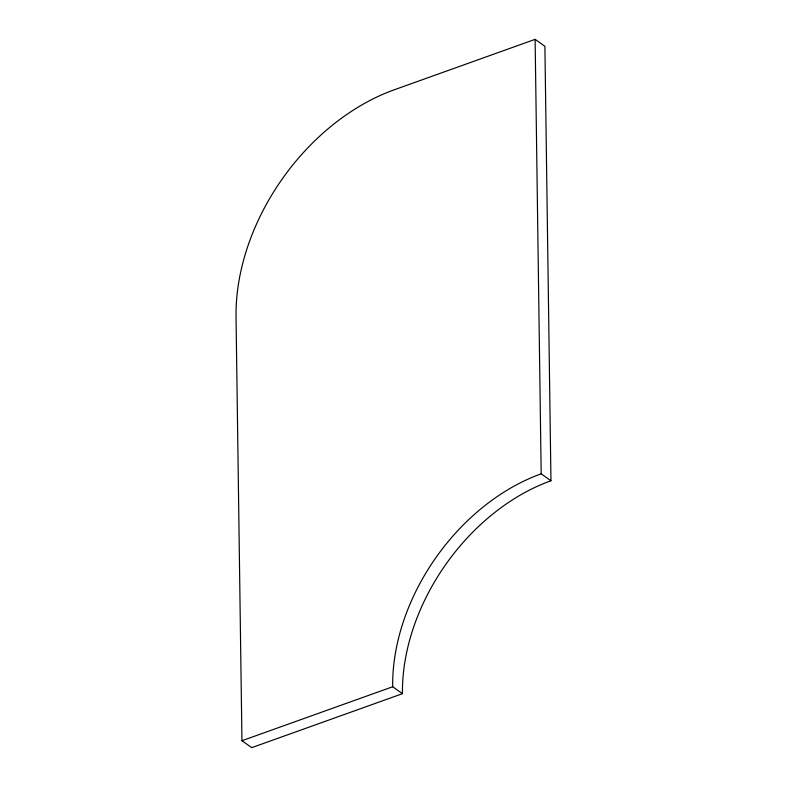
<?xml version="1.0" encoding="UTF-8"?>
<svg xmlns="http://www.w3.org/2000/svg" width="787" height="787" viewBox="0 0 787 787"><rect width="100%" height="100%" fill="white"/><g stroke="black" fill="none" stroke-linecap="round" stroke-linejoin="round"><path stroke-width="1.18" d="M535.121 39.35L394.444 89.718A195.806 139.919 -54.7 0 0 236.041 316.836L241.953 740.715L251.732 747.65L402.462 693.681A183.568 131.173 -54.7 0 1 550.959 480.768L544.899 46.285L535.121 39.35L541.181 473.833A183.568 131.173 -54.7 0 0 392.683 686.756L241.953 740.715M541.181 473.833L550.959 480.768M392.683 686.756L402.462 693.681"/></g></svg>
